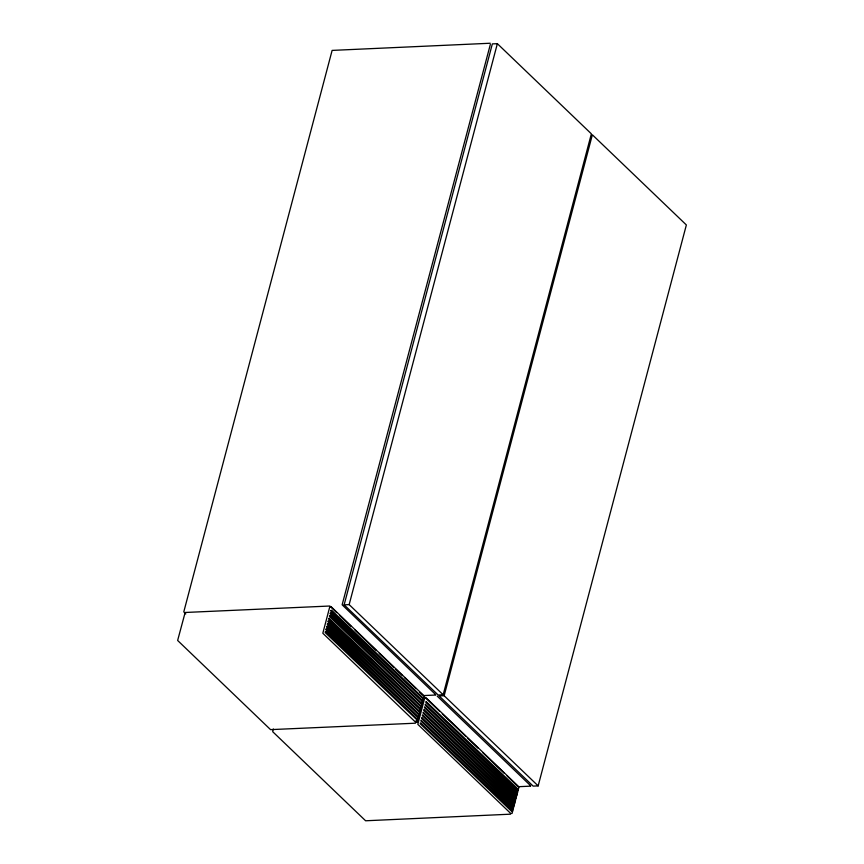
<?xml version="1.0" encoding="UTF-8"?>
<svg xmlns="http://www.w3.org/2000/svg" width="864" height="864" viewBox="0 0 864 864"><rect width="100%" height="100%" fill="white"/><g stroke="black" fill="none" stroke-linecap="round" stroke-linejoin="round"><path stroke-width="1.3" d="M273.294 728.968L272.7 731.689L365.612 820.778L510.505 814.18M344.142 604.832L492.35 43.891L497.362 43.675L591.365 133.834L443.167 694.775L438.145 695.002L344.142 604.832L349.153 604.606L443.167 694.775M349.153 604.606L497.362 43.675M416.178 720.544L415.411 723.2L270.562 729.637L177.638 640.462L185.155 612.479L329.778 606.02L336.69 612.565M444.15 695.725L592.358 134.784L686.362 224.953L538.153 785.884L533.142 786.11L439.139 695.952L444.15 695.725L538.153 785.884M518.108 790.074L517.352 790.117L425.866 702.367L426.028 701.482L518.314 789.35M517.406 792.742L516.65 792.785L425.153 705.035L425.326 704.16L517.612 792.018M516.737 795.344L515.981 795.474L424.451 707.702L424.624 706.828L516.91 794.686M516.024 798.012L515.279 798.142L423.749 710.37L423.922 709.495L516.197 797.353M515.29 800.744L514.534 800.788L423.047 713.038L423.209 712.163L515.495 800.021M514.588 803.412L513.864 803.477L422.334 715.705L422.507 714.83L514.793 802.688M513.875 806.08L513.162 806.144L421.632 718.384L421.805 717.498L514.091 805.367M513.205 808.693L512.46 808.812L420.93 721.051L421.092 720.166L513.378 808.034M512.503 811.361L511.715 811.469L420.217 723.719L420.39 722.833L512.676 810.702M417.053 722.304L424.03 695.833L331.063 606.658L329.8 606.701L322.823 633.236L415.757 722.369L417.042 722.326M490.352 44.41L342.144 604.8L435.661 694.634M423.565 695.574L435.596 695.034M518.551 786.694L530.593 786.154M490.244 43.243L332.122 50.404L183.784 611.874L185.782 613.926M424.775 697.14L439.42 711.094M437.206 696.114L530.658 785.754M339.584 615.341L351.194 626.476M355.061 630.191L376.348 650.603M379.242 653.378L393.757 667.3M395.69 669.157L402.462 675.648M404.395 677.506L416.005 688.64M419.872 692.345L422.777 695.131M442.325 713.88L465.534 736.15M467.467 738.007L478.105 748.213M482.944 752.846L504.23 773.258M507.125 776.045L517.838 786.445M325.35 631.8L325.231 632.599L417.463 720.328L417.625 719.442L326.138 631.692L325.382 631.735M326.052 629.132L325.933 629.932L418.165 717.66L418.338 716.774L326.84 629.024L326.084 629.068M326.765 626.465L326.635 627.264L418.867 714.982L419.072 714.15L327.553 626.357L326.765 626.465M327.467 623.797L327.337 624.596L419.58 712.314L419.774 711.482L328.255 623.689L327.467 623.797M328.169 621.13L328.05 621.929L420.282 709.646L420.455 708.772L328.957 621.022L328.169 621.13M328.871 618.451L328.752 619.261L420.984 706.979L421.157 706.104L328.925 618.376M329.584 615.784L329.454 616.594L421.686 704.311L421.891 703.48L330.372 615.676L329.584 615.784M330.286 613.116L330.167 613.926L422.399 701.644L422.593 700.812L331.074 613.008L330.286 613.116M330.988 610.448L330.869 611.248L423.101 698.976L423.274 698.09L331.776 610.34L330.988 610.448M424.732 697.896L417.82 724.345L510.754 813.488L512.039 813.434L518.994 786.92L426.06 697.777L424.732 697.896"/></g></svg>
